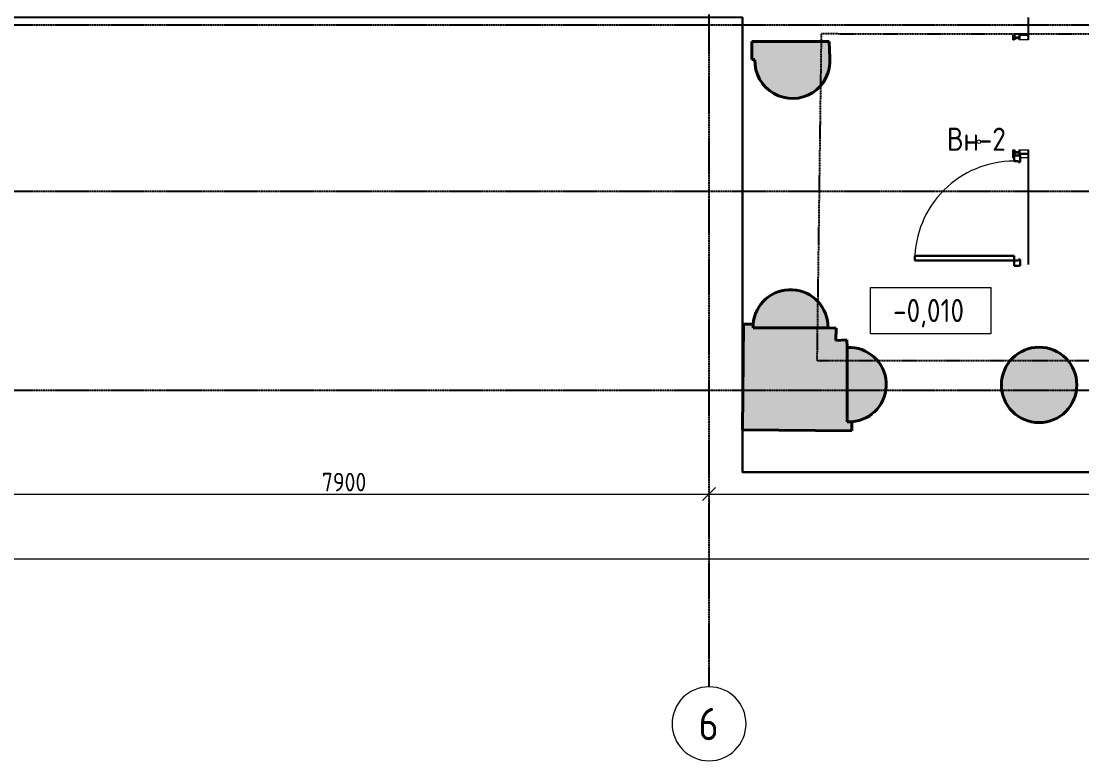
# Model space of a CAD drawing. Header units: millimetres. Extents: x -129048 to 476301, y -5853 to 215316.
# Drawn here: x 11167 to 22643, y -5853 to 2147 of the extents above; entities that cross this region are included whole.
import ezdxf

# ---------------------------------------------------------------- set-up
doc = ezdxf.new("R2010")
doc.units = ezdxf.units.MM
doc.linetypes.add('ADSK_Линия сетки', pattern=[25, 20, -2.5, 0, -2.5])
doc.linetypes.add('ADSK_Сверху', pattern=[4.5, 3, -1.5])
for name, color, linetype, lineweight in [('Аннотация', 7, 'Continuous', 9), ('Витраж', 251, 'Continuous', 18), ('Двери', 251, 'Continuous', 18), ('Марки', 7, 'Continuous', 20), ('Оси', 7, 'Continuous', 9), ('Отметки', 7, 'Continuous', 9), ('Перекрытие', 7, 'Continuous', 18), ('Стены', 7, 'Continuous', 18), ('Стены разрез', 7, 'Continuous', 40), ('Узлы', 7, 'Continuous', 18)]:
    doc.layers.add(name, color=color, linetype=linetype, lineweight=lineweight)
doc.layers.get('Витраж').off()
doc.styles.add('GOST Common', font='GOST Common_0.ttf', dxfattribs={"width": 0.9, "height": 350})
doc.styles.add('GOST Common_1', font='GOST Common_0.ttf', dxfattribs={"width": 0.9, "height": 200})
doc.styles.add('GOST Common_2', font='GOST Common_0.ttf', dxfattribs={"width": 0.9, "height": 250})
doc.dimstyles.new('ADSK_Основной_2_мм_Округление_до_1_мм', dxfattribs={"dimscale": 304.8, "dimtxt": 201.142999, "dimasz": 0.463911, "dimexe": 0.492126, "dimexo": 0.492126, "dimgap": 0.098425, "dimtad": 1, "dimdec": 0, "dimdsep": 46, "dimtxsty": 'GOST Common_1', "dimblk1": 'OBLIQUE', "dimblk2": 'OBLIQUE', "dimsah": 1, "dimcen": 0.09, "dimdle": 0.492126, "dimazin": 2, "dimtfac": 1, "dimtdec": 4, "dimtix": 1, "dimtmove": 0, "dimatfit": 3, "dimfxl": 1, "dimtvp": 1, "dimtolj": 1, "dimtzin": 0, "dimlwd": 20, "dimlwe": 20, "dimarcsym": 2})

# ---------------------------------------------------------------- blocks, each defined once
blk = doc.blocks.new('Портик главного входа - Портик главного входа-658663-01 План 1-го этажа маркировочный')
at = {"layer": 'Стены', "true_color": 0xc0c0c0}
h = blk.add_hatch(color=9, dxfattribs=at)
h.paths.add_polyline_path([(22181, -2195), (22252, -2189), (22321, -2170), (22385, -2140), (22443, -2100), (22494, -2049), (22534, -1991), (22564, -1927), (22583, -1858), (22589, -1787), (22583, -1717), (22564, -1648), (22534, -1584), (22494, -1525), (22443, -1475), (22385, -1435), (22321, -1404), (22252, -1386), (22181, -1380), (22111, -1386), (22042, -1404), (21977, -1435), (21919, -1475), (21869, -1525), (21828, -1584), (21798, -1648), (21780, -1717), (21774, -1787), (21780, -1858), (21798, -1927), (21828, -1991), (21869, -2049), (21919, -2100), (21977, -2140), (22042, -2170), (22111, -2189)])
h.paths.add_polyline_path([(25122, -2192), (25193, -2186), (25261, -2168), (25325, -2138), (25383, -2097), (25433, -2047), (25474, -1990), (25504, -1924), (25522, -1857), (25528, -1787), (25522, -1716), (25504, -1648), (25474, -1584), (25433, -1526), (25383, -1476), (25325, -1435), (25261, -1406), (25193, -1387), (25122, -1381), (25052, -1387), (24984, -1406), (24920, -1435), (24862, -1476), (24812, -1526), (24771, -1584), (24741, -1648), (24723, -1716), (24717, -1787), (24723, -1857), (24741, -1925), (24771, -1990), (24812, -2047), (24862, -2097), (24920, -2138), (24984, -2168), (25052, -2186)])
h.paths.add_polyline_path([(28160, -2192), (28230, -2186), (28299, -2168), (28363, -2138), (28421, -2097), (28472, -2047), (28512, -1989), (28542, -1924), (28561, -1856), (28567, -1785), (28561, -1714), (28542, -1646), (28512, -1581), (28472, -1523), (28421, -1473), (28363, -1432), (28299, -1402), (28230, -1384), (28160, -1378), (28089, -1384), (28020, -1402), (27956, -1432), (27898, -1473), (27848, -1523), (27806, -1584), (27777, -1648), (27759, -1714), (27753, -1785), (27759, -1856), (27777, -1924), (27807, -1989), (27848, -2047), (27898, -2097), (27956, -2138), (28020, -2168), (28089, -2186)])
h.paths.add_polyline_path([(30185, -2190), (30185, -1372), (30158, -1372), (30088, -1383), (30022, -1405), (29960, -1438), (29905, -1481), (29858, -1532), (29820, -1592), (29793, -1656), (29778, -1724), (29774, -1794), (29782, -1864), (29802, -1931), (29834, -1994), (29875, -2050), (29925, -2099), (29983, -2138), (30047, -2167), (30115, -2184), (30184, -2190)])
h.paths.add_polyline_path([(20154, -2185), (20155, -2185), (20224, -2174), (20290, -2152), (20351, -2118), (20405, -2074), (20451, -2022), (20487, -1962), (20513, -1898), (20526, -1829), (20528, -1760), (20518, -1691), (20496, -1624), (20463, -1563), (20420, -1508), (20368, -1462), (20309, -1425), (20244, -1399), (20176, -1384), (20106, -1382), (20106, -2185)])
h.paths.add_polyline_path([(19810, -1170), (19897, -1170), (19892, -1101), (19876, -1034), (19848, -970), (19810, -912), (19763, -861), (19707, -819), (19646, -788), (19580, -767), (19511, -757), (19442, -760), (19374, -774), (19309, -800), (19250, -836), (19198, -882), (19154, -935), (19121, -996), (19098, -1061), (19086, -1130), (19086, -1170), (19763, -1170)])
h.paths.add_polyline_path([(30425, -1168), (31215, -1168), (31215, -1066), (31197, -1001), (31168, -937), (31128, -879), (31080, -828), (31023, -786), (30960, -755), (30893, -734), (30824, -725), (30753, -727), (30685, -741), (30619, -767), (30559, -803), (30506, -848), (30461, -902), (30425, -963), (30400, -1029), (30387, -1098), (30385, -1168), (30400, -1168)])
h.paths.add_polyline_path([(30758, 1304), (30825, 1316), (30888, 1338), (30947, 1371), (30999, 1413), (31044, 1464), (31078, 1521), (31104, 1590), (31116, 1650), (31118, 1718), (31205, 1718), (31205, 1911), (30304, 1921), (30314, 1755), (30321, 1699), (30333, 1644), (30351, 1590), (30375, 1527), (30409, 1469), (30452, 1417), (30503, 1374), (30562, 1340), (30625, 1317), (30691, 1305)])
h.paths.add_polyline_path([(19486, 1312), (19555, 1314), (19623, 1327), (19688, 1352), (19748, 1387), (19800, 1432), (19845, 1485), (19880, 1545), (19904, 1610), (19916, 1678), (19917, 1748), (19911, 1929), (19074, 1927), (19071, 1732), (19106, 1731), (19110, 1662), (19125, 1594), (19152, 1530), (19189, 1472), (19235, 1420), (19290, 1378), (19351, 1345), (19417, 1323)])
h = blk.add_hatch(color=9, dxfattribs=at)
h.paths.add_polyline_path([(20154, -2285), (20154, -2185), (20106, -2185), (20106, -1382), (20102, -1300), (19983, -1306), (19986, -1172), (19848, -1170), (19086, -1170), (19086, -1130), (18984, -1129), (18973, -2272), (20106, -2284)])
h.paths.add_polyline_path([(31336, -2266), (31336, -2266), (31314, -1066), (31215, -1069), (31215, -1168), (30385, -1168), (30304, -1169), (30306, -1290), (30158, -1290), (30158, -1372), (30185, -1372), (30185, -2260), (31215, -2265)])
at = {"layer": 'Стены разрез'}
for p, q in [((19074, 1927), (19071, 1732)), ((19911, 1929), (19074, 1927)), ((19917, 1748), (19911, 1929)), ((19071, 1732), (19106, 1731)), ((18984, -1129), (18973, -2272)), ((19086, -1130), (18984, -1129)), ((19086, -1170), (19086, -1130)), ((19086, -1130), (19086, -1170)), ((19897, -1170), (19086, -1170)), ((19086, -1170), (19897, -1170)), ((19986, -1172), (19897, -1170)), ((19983, -1306), (19986, -1172)), ((20102, -1300), (19983, -1306)), ((20106, -1382), (20102, -1300)), ((20106, -2185), (20106, -1382)), ((20106, -1382), (20106, -2185)), ((18973, -2272), (20154, -2285)), ((20155, -2185), (20106, -2185)), ((20106, -2185), (20155, -2185)), ((20154, -2285), (20155, -2185))]:
    blk.add_line(p, q, dxfattribs=at)
for centre, radius, start, end in [((19512, 1717), 406, 178.0561, 4.2426), ((19491, -1163), 406, 358.9667, 175.3408), ((20126, -1784), 402, 274.0488, 92.8494), ((22181, -1787), 408, 0, 180), ((22181, -1787), 408, 180, 360)]:
    blk.add_arc(centre, radius, start, end, dxfattribs=at)
blk = doc.blocks.new('AC_ДверьВитражная_Однопольная_Алюминиевая - Двн-2-1795641-01 План 1-го этажа маркировочный')
at = {"layer": 'Двери', "lineweight": 30}
for p, q in [((-536.90625, 1106.3125), (-486.90625, 1106.3125)), ((-536.90625, 32.5), (-536.90625, 1106.3125)), ((-486.90625, 1106.3125), (-486.90625, 32.5)), ((-596.90625, 32.5), (-536.90625, 32.5)), ((-596.90625, -32.5), (-596.90625, 32.5)), ((-486.90625, 32.5), (-536.90625, 32.5)), ((-536.90625, 32.5), (-536.90625, -17.5)), ((536.90625, 32.5), (596.90625, 32.5)), ((536.90625, -17.5), (536.90625, 32.5)), ((596.90625, 32.5), (596.90625, -32.5)), ((-526.90625, -32.5), (-596.90625, -32.5)), ((-536.90625, -17.5), (-526.90625, -17.5)), ((-526.90625, -17.5), (-526.90625, -32.5)), ((526.90625, -17.5), (536.90625, -17.5)), ((526.90625, -32.5), (526.90625, -17.5)), ((596.90625, -32.5), (526.90625, -32.5))]:
    blk.add_line(p, q, dxfattribs=at)
at = {"layer": 'Двери'}
blk.add_arc((-536.90625, 32.5), 1073.8125, 360, 90, dxfattribs=at)
blk = doc.blocks.new('Прямоугольный импост - 50х167-1638810-01 План 1-го этажа маркировочный')
at = {"layer": 'Узлы', "color": 5, "true_color": 0x0000ff}
for p, q in [((-25, 123), (-25, 25)), ((25, 123), (-25, 123)), ((-22, 28), (-22, 120)), ((-22, 120), (-18, 120)), ((-16, 118), (-16, 117)), ((-16, 117), (-10, 117)), ((-10, 117), (-10, 118)), ((-9, 120), (9, 120)), ((10, 118), (10, 117)), ((10, 117), (16, 117)), ((16, 117), (16, 118)), ((18, 120), (22, 120)), ((22, 120), (22, 28)), ((25, 25), (25, 123)), ((-25, 25), (-18, 25)), ((-21, 28), (-22, 28)), ((-21, 31), (-21, 28)), ((-4, 32), (-20, 32)), ((-17, 29), (-16, 29)), ((-15, 25), (-12, 25)), ((-11, 26), (-11, 29)), ((-10, 29), (-6, 29)), ((-10, 29), (-10, 27)), ((-10, 27), (-8, 27)), ((-8, 27), (-8, 2)), ((-8, 2), (-7, 2)), ((-8, -19), (-8, 0)), ((-7, 0), (-8, 0)), ((-6, 2), (-6, 1)), ((-5, 29), (-5, 26)), ((-5, 5), (-5, 28)), ((-3, 5), (-5, 5)), ((-4, 25), (-1, 25)), ((-3, 29), (-3, 30)), ((3, 29), (-3, 29)), ((-3, -1), (-1, 4)), ((-1, 25), (0, 26)), ((0, 26), (1, 25)), ((1, 25), (4, 25)), ((1, 4), (3, -1)), ((3, 30), (3, 29)), ((5, 5), (3, 5)), ((20, 32), (4, 32)), ((5, 26), (5, 29)), ((5, 28), (5, 5)), ((6, 29), (10, 29)), ((6, 1), (6, 2)), ((7, 2), (8, 2)), ((8, 0), (7, 0)), ((8, 2), (8, 27)), ((8, 27), (10, 27)), ((8, -19), (8, 0)), ((10, 27), (10, 29)), ((11, 29), (11, 26)), ((12, 25), (15, 25)), ((16, 29), (17, 29)), ((18, 25), (25, 25)), ((21, 28), (21, 31)), ((22, 28), (21, 28)), ((-25, -25), (-25, -30)), ((-25, -32), (-25, -45)), ((-25, -45), (25, -45)), ((-22, -25), (-25, -25)), ((-24, -30), (-23, -30)), ((-24, -43), (-24, -33)), ((-24, -33), (-23, -33)), ((-8, -43), (-24, -43)), ((-23, -31), (-23, -31)), ((-23, -33), (-20, -38)), ((-19, -28), (-22, -28)), ((-20, -34), (-20, -30)), ((-20, -30), (-17, -30)), ((-18, -37), (-20, -34)), ((-6, -25), (-18, -25)), ((-16, -29), (-16, -27)), ((-16, -27), (-8, -27)), ((-7, -19), (-8, -19)), ((-8, -27), (-8, -28)), ((0, -28), (-8, -28)), ((0, -43), (-8, -43)), ((-7, -19), (-7, -19)), ((-7, -19), (-6, -19)), ((-6, -19), (-4, -19)), ((-5, -24), (-6, -25)), ((-2, -1), (-5, -4)), ((-5, -4), (-5, -19)), ((-5, -4), (5, -4)), ((5, -25), (-5, -25)), ((-5, -25), (-5, -24)), ((-4, -19), (-4, -19)), ((-4, -19), (-4, -19)), ((-4, -19), (-3, -19)), ((-3, -19), (-3, -1)), ((2, -1), (-2, -1)), ((0, -27), (0, -28)), ((0, -28), (0, -27)), ((8, -28), (0, -28)), ((16, -43), (0, -43)), ((5, -4), (2, -1)), ((3, -1), (3, -19)), ((3, -19), (4, -19)), ((4, -19), (4, -19)), ((4, -19), (4, -19)), ((4, -19), (6, -19)), ((5, -4), (5, -19)), ((6, -25), (5, -24)), ((5, -24), (5, -25)), ((6, -19), (7, -19)), ((18, -25), (6, -25)), ((7, -19), (7, -19)), ((8, -19), (7, -19)), ((8, -28), (8, -27)), ((8, -27), (16, -27)), ((16, -27), (16, -29)), ((24, -43), (16, -43)), ((17, -30), (20, -30)), ((18, -27), (18, -27)), ((20, -34), (18, -37)), ((22, -28), (19, -28)), ((20, -30), (20, -34)), ((20, -38), (23, -33)), ((24, -25), (22, -25)), ((23, -27), (23, -27)), ((23, -30), (24, -30)), ((23, -31), (23, -31)), ((23, -33), (24, -33)), ((24, -33), (24, -43)), ((25, -30), (25, -25)), ((25, -45), (25, -32))]:
    blk.add_line(p, q, dxfattribs=at)
at = {"layer": 'Узлы', "color": 5, "lineweight": 9, "true_color": 0x0000ff}
for p, q in [((0, 34), (-2, 32)), ((-2, 32), (-2, -1)), ((2, 32), (0, 34)), ((2, -1), (2, 32)), ((-8, -25), (-8, -19)), ((-6, -29), (-6, -28)), ((6, -29), (-6, -29)), ((-5, -32), (-5, -29)), ((-5, -32), (5, -32)), ((4, -33), (-4, -33)), ((-3, -19), (-3, -25)), ((-3, -32), (-3, -29)), ((3, -19), (3, -25)), ((3, -32), (3, -29)), ((5, -32), (5, -29)), ((6, -28), (6, -29)), ((8, -19), (8, -25))]:
    blk.add_line(p, q, dxfattribs=at)
at = {"layer": 'Узлы', "color": 5, "true_color": 0x0000ff}
for centre, radius, start, end in [((-18, 118), 1.52, 0, 90), ((-9, 118), 1.52, 90, 180), ((9, 118), 1.52, 0, 90), ((18, 118), 1.52, 90, 180), ((-20, 31), 0.762, 90, 180), ((-17, 28), 1.27, 90, 180), ((-16, 28), 2.29, 180, 225.1897), ((-18, 26), 0.381, 270, 45.1897), ((-16, 28), 1.27, 0, 90), ((-17, 28), 2.29, 314.8103, 0), ((-15, 26), 0.381, 134.8103, 270), ((-12, 26), 0.762, 270, 0), ((-10, 29), 0.762, 90, 180), ((-10, 27), 0.762, 180, 270), ((-8, 2), 0.254, 180, 270), ((-8, 0), 0.254, 90, 180), ((-7, 28), 1.52, 360, 90), ((-7, 2), 0.254, 360, 90), ((-7, 1), 0.254, 270, 360), ((-6, 29), 0.762, 0, 90), ((-4, 26), 0.762, 180, 270), ((-4, 30), 1.52, 360, 90), ((0, 4), 3.63, 17.5064, 162.4936), ((0, 4), 1.09, 15, 165), ((4, 30), 1.52, 90, 180), ((4, 26), 0.762, 270, 0), ((6, 29), 0.762, 90, 180), ((7, 28), 1.52, 90, 180), ((7, 2), 0.254, 90, 180), ((7, 1), 0.254, 180, 270), ((8, 2), 0.254, 270, 0), ((8, 0), 0.254, 0, 90), ((10, 29), 0.762, 0, 90), ((10, 27), 0.762, 270, 0), ((12, 26), 0.762, 180, 270), ((16, 28), 1.27, 90, 180), ((17, 28), 2.29, 180, 225.1897), ((15, 26), 0.381, 270, 45.1897), ((17, 28), 1.27, 0, 90), ((16, 28), 2.29, 314.8103, 0), ((18, 26), 0.381, 134.8103, 270), ((20, 31), 0.762, 0, 90), ((-25, -25), 0.508, 90, 180), ((-24, -30), 0.762, 180, 270), ((-23, -32), 1.52, 90, 180), ((-21, -27), 2.29, 134.8103, 180), ((-22, -27), 1.27, 180, 270), ((-23, -32), 1.27, 288.6629, 90), ((-23, -32), 1.02, 270, 90), ((-22, -25), 0.381, 314.8103, 90), ((-19, -37), 1.02, 210, 30), ((-18, -25), 0.381, 90, 225.1897), ((-20, -27), 2.29, 0, 45.1897), ((-19, -27), 1.27, 270, 0), ((-17, -29), 1.52, 270, 0), ((17, -29), 1.52, 180, 270), ((18, -25), 0.381, 314.8103, 90), ((20, -27), 2.29, 134.8103, 180), ((19, -27), 1.27, 180, 270), ((19, -37), 1.02, 150, 330), ((21, -27), 2.29, 0, 45.1897), ((22, -25), 0.381, 90, 225.1897), ((22, -27), 1.27, 270, 0), ((23, -32), 1.27, 90, 251.3371), ((23, -32), 1.02, 90, 270), ((23, -32), 1.52, 360, 90), ((24, -25), 0.508, 0, 90), ((24, -30), 0.762, 270, 0)]:
    blk.add_arc(centre, radius, start, end, dxfattribs=at)
at = {"layer": 'Узлы', "color": 5, "lineweight": 9, "true_color": 0x0000ff}
for centre, radius, start, end in [((-4, -32), 1.38, 200.9416, 339.0732), ((0, -29), 4.19, 234.2873, 305.7127), ((4, -32), 1.38, 200.9416, 339.0732)]:
    blk.add_arc(centre, radius, start, end, dxfattribs=at)
blk = doc.blocks.new('Прямоугольный импост - 50х167-V208-01 План 1-го этажа маркировочный')
at = {"layer": 'Узлы', "color": 5, "true_color": 0x0000ff}
for p, q in [((-25, 123), (-25, 33)), ((25, 123), (-25, 123)), ((-22, 33), (-22, 120)), ((-22, 120), (-18, 120)), ((-16, 118), (-16, 117)), ((-16, 117), (-10, 117)), ((-10, 117), (-10, 118)), ((-9, 120), (9, 120)), ((10, 118), (10, 117)), ((10, 117), (16, 117)), ((16, 117), (16, 118)), ((18, 120), (22, 120)), ((22, 120), (22, 28)), ((25, 25), (25, 123)), ((3, 29), (-1, 29)), ((-1, 25), (0, 26)), ((0, 26), (1, 25)), ((1, 25), (4, 25)), ((1, 4), (3, -1)), ((3, 30), (3, 29)), ((5, 5), (3, 5)), ((20, 32), (4, 32)), ((5, 26), (5, 29)), ((5, 28), (5, 5)), ((6, 29), (10, 29)), ((6, 1), (6, 2)), ((7, 2), (8, 2)), ((8, 0), (7, 0)), ((8, 2), (8, 27)), ((8, 27), (10, 27)), ((8, -19), (8, 0)), ((10, 27), (10, 29)), ((11, 29), (11, 26)), ((12, 25), (15, 25)), ((16, 29), (17, 29)), ((18, 25), (25, 25)), ((21, 28), (21, 31)), ((22, 28), (21, 28)), ((-25, -32), (-25, -45)), ((-25, -45), (25, -45)), ((-24, -43), (-24, -33)), ((-24, -33), (-23, -33)), ((-8, -43), (-24, -43)), ((-23, -33), (-20, -38)), ((-20, -34), (-20, -32)), ((-18, -37), (-20, -34)), ((0, -43), (-8, -43)), ((2, -1), (-1, -1)), ((-1, -4), (5, -4)), ((5, -25), (-1, -25)), ((0, -27), (0, -28)), ((0, -28), (0, -27)), ((8, -28), (0, -28)), ((16, -43), (0, -43)), ((5, -4), (2, -1)), ((3, -1), (3, -19)), ((3, -19), (4, -19)), ((4, -19), (4, -19)), ((4, -19), (4, -19)), ((4, -19), (6, -19)), ((5, -4), (5, -19)), ((6, -25), (5, -24)), ((5, -24), (5, -25)), ((6, -19), (7, -19)), ((18, -25), (6, -25)), ((7, -19), (7, -19)), ((8, -19), (7, -19)), ((8, -28), (8, -27)), ((8, -27), (16, -27)), ((16, -27), (16, -29)), ((24, -43), (16, -43)), ((17, -30), (20, -30)), ((18, -27), (18, -27)), ((20, -34), (18, -37)), ((22, -28), (19, -28)), ((20, -30), (20, -34)), ((20, -38), (23, -33)), ((24, -25), (22, -25)), ((23, -27), (23, -27)), ((23, -30), (24, -30)), ((23, -31), (23, -31)), ((23, -33), (24, -33)), ((24, -33), (24, -43)), ((25, -30), (25, -25)), ((25, -45), (25, -32))]:
    blk.add_line(p, q, dxfattribs=at)
at = {"layer": 'Узлы', "color": 5, "lineweight": 9, "true_color": 0x0000ff}
for p, q in [((0, 34), (-1, 33)), ((2, 32), (0, 34)), ((2, -1), (2, 32)), ((-5, -32), (5, -32)), ((4, -33), (-4, -33)), ((6, -29), (-1, -29)), ((3, -19), (3, -25)), ((3, -32), (3, -29)), ((5, -32), (5, -29)), ((6, -28), (6, -29)), ((8, -19), (8, -25))]:
    blk.add_line(p, q, dxfattribs=at)
at = {"layer": 'Узлы', "color": 5, "true_color": 0x0000ff}
for centre, radius, start, end in [((-18, 118), 1.52, 0, 90), ((-9, 118), 1.52, 90, 180), ((9, 118), 1.52, 0, 90), ((18, 118), 1.52, 90, 180), ((0, 4), 3.63, 17.5064, 114.8479), ((0, 4), 1.09, 15, 165), ((4, 30), 1.52, 90, 180), ((4, 26), 0.762, 270, 0), ((6, 29), 0.762, 90, 180), ((7, 28), 1.52, 90, 180), ((7, 2), 0.254, 90, 180), ((7, 1), 0.254, 180, 270), ((8, 2), 0.254, 270, 0), ((8, 0), 0.254, 0, 90), ((10, 29), 0.762, 0, 90), ((10, 27), 0.762, 270, 0), ((12, 26), 0.762, 180, 270), ((16, 28), 1.27, 90, 180), ((17, 28), 2.29, 180, 225.1897), ((15, 26), 0.381, 270, 45.1897), ((17, 28), 1.27, 0, 90), ((16, 28), 2.29, 314.8103, 0), ((18, 26), 0.381, 134.8103, 270), ((20, 31), 0.762, 0, 90), ((-19, -37), 1.02, 210, 30), ((17, -29), 1.52, 180, 270), ((18, -25), 0.381, 314.8103, 90), ((20, -27), 2.29, 134.8103, 180), ((19, -27), 1.27, 180, 270), ((19, -37), 1.02, 150, 330), ((21, -27), 2.29, 0, 45.1897), ((22, -25), 0.381, 90, 225.1897), ((22, -27), 1.27, 270, 0), ((23, -32), 1.27, 90, 251.3371), ((23, -32), 1.02, 90, 270), ((23, -32), 1.52, 360, 90), ((24, -25), 0.508, 0, 90), ((24, -30), 0.762, 270, 0)]:
    blk.add_arc(centre, radius, start, end, dxfattribs=at)
at = {"layer": 'Узлы', "color": 5, "lineweight": 9, "true_color": 0x0000ff}
for centre, radius, start, end in [((-4, -32), 1.38, 200.9416, 339.0732), ((0, -29), 4.19, 234.2873, 305.7127), ((4, -32), 1.38, 200.9416, 339.0732)]:
    blk.add_arc(centre, radius, start, end, dxfattribs=at)
blk = doc.blocks.new('Ось сетки - Круг_Ø8 мм-6577-01 План 1-го этажа маркировочный')
at = {"layer": 'Оси', "lineweight": 20}
for start, end in [(360, 180), (180, 360)]:
    blk.add_arc((0, 0), 4, start, end, dxfattribs=at)
blk = doc.blocks.new('_Oblique')
at = {"color": 0, "linetype": 'ByBlock', "lineweight": -2}
blk.add_line((-0.5, -0.5), (0.5, 0.5), dxfattribs=at)
blk = doc.blocks.new('DIMBLOCK6-01 План 1-го этажа маркировочный')
at = {"color": 0, "lineweight": 20, "transparency": 16777216}
for p, q in [((10560, -2968), (18760, -2968)), ((10710, -3018), (10710, -3118)), ((18610, -3018), (18610, -3118))]:
    blk.add_line(p, q, dxfattribs=at)
at = {"layer": 'Defpoints', "color": 0, "transparency": 16777216}
for p in [(10710, -2868), (18610, -2868), (18610, -2968)]:
    blk.add_point(p, dxfattribs=at)
at = {"color": 0, "lineweight": 20, "transparency": 16777216, "xscale": 141.4, "yscale": 141.4, "zscale": 141.4, "rotation": 180}
blk.add_blockref('_Oblique', (10710, -2968), dxfattribs=at)
at = {"color": 0, "lineweight": 20, "transparency": 16777216, "xscale": 141.4, "yscale": 141.4, "zscale": 141.4}
blk.add_blockref('_Oblique', (18610, -2968), dxfattribs=at)
at = {"color": 0, "lineweight": 25, "transparency": 16777216, "insert": (14660, -2838), "char_height": 200, "width": 605.47, "attachment_point": 5, "style": 'GOST Common_1'}
blk.add_mtext('\\A1;7900', dxfattribs=at)
blk = doc.blocks.new('DIMBLOCK7-01 План 1-го этажа маркировочный')
at = {"color": 0, "lineweight": 20, "transparency": 16777216}
for p, q in [((18460, -2968), (31260, -2968)), ((18610, -3018), (18610, -3118)), ((31110, -3018), (31110, -3118))]:
    blk.add_line(p, q, dxfattribs=at)
at = {"layer": 'Defpoints', "color": 0, "transparency": 16777216}
for p in [(18610, -2868), (31110, -2868), (31110, -2968)]:
    blk.add_point(p, dxfattribs=at)
at = {"color": 0, "lineweight": 20, "transparency": 16777216, "xscale": 141.4, "yscale": 141.4, "zscale": 141.4, "rotation": 180}
blk.add_blockref('_Oblique', (18610, -2968), dxfattribs=at)
at = {"color": 0, "lineweight": 20, "transparency": 16777216, "xscale": 141.4, "yscale": 141.4, "zscale": 141.4}
blk.add_blockref('_Oblique', (31110, -2968), dxfattribs=at)
at = {"color": 0, "lineweight": 25, "transparency": 16777216, "insert": (24860, -2838), "char_height": 200, "width": 711.84, "attachment_point": 5, "style": 'GOST Common_1'}
blk.add_mtext('\\A1;12500', dxfattribs=at)
blk = doc.blocks.new('DIMBLOCK21-01 План 1-го этажа маркировочный')
at = {"color": 0, "lineweight": 20, "transparency": 16777216}
for p, q in [((-6090, -3668), (56060, -3668)), ((-5940, -3718), (-5940, -3818)), ((55910, -3718), (55910, -3818))]:
    blk.add_line(p, q, dxfattribs=at)
at = {"layer": 'Defpoints', "color": 0, "transparency": 16777216}
for p in [(-5940, -3568), (55910, -3568), (55910, -3668)]:
    blk.add_point(p, dxfattribs=at)
at = {"color": 0, "lineweight": 20, "transparency": 16777216, "xscale": 141.4, "yscale": 141.4, "zscale": 141.4, "rotation": 180}
blk.add_blockref('_Oblique', (-5940, -3668), dxfattribs=at)
at = {"color": 0, "lineweight": 20, "transparency": 16777216, "xscale": 141.4, "yscale": 141.4, "zscale": 141.4}
blk.add_blockref('_Oblique', (55910, -3668), dxfattribs=at)
at = {"color": 0, "lineweight": 25, "transparency": 16777216, "insert": (24985, -3538), "char_height": 200, "width": 711.84, "attachment_point": 5, "style": 'GOST Common_1'}
blk.add_mtext('\\A1;61850', dxfattribs=at)
blk = doc.blocks.new('ADSK_Марка_Стена - Экземпляр_ADSK_Позиция-74353-01 План 1-го этажа маркировочный')
at = {"layer": 'Марки', "lineweight": 9}
blk.add_circle((0, 0), 0.2, dxfattribs=at)
blk = doc.blocks.new('Высотные отметки - Рамка-5093-01 План 1-го этажа маркировочный')
at = {"layer": 'Аннотация', "lineweight": 20}
for p, q in [((-6.5, 0), (-6.5, 5)), ((-6.5, 5), (6.5, 5)), ((6.5, 5), (6.5, 0)), ((6.5, 0), (-6.5, 0))]:
    blk.add_line(p, q, dxfattribs=at)

msp = doc.modelspace()

# ---------------------------------------------------------------- linework, layer by layer
at = {"linetype": 'ADSK_Линия сетки', "lineweight": 25}
for p, q in [((18609.91035, -4984.78696), (18609.91035, 44534.78674)), ((-11086.22475, 2106.78828), (57141.71826, 2106.78828)), ((-11086.22475, 306.78828), (57141.71826, 306.78828)), ((-11086.22475, -1843.21172), (34342.3559, -1843.21172)), ((18609.91035, -5052.59678), (18609.91035, -4844.42315))]:
    msp.add_line(p, q, dxfattribs=at)
at = {"color": 251, "lineweight": 25, "true_color": 0x636466}
msp.add_line((18972.64368, -2732.56685), (31336.39547, -2732.56685), dxfattribs=at)
msp.add_lwpolyline([(46033.2121, 20934.05859), (46033.2121, 43759.20652), (56032.61764, 43759.20652), (56213.94922, 8532.30207), (49933.40071, 8532.30207), (49933.40071, 150.23165), (42036.9317, 150.23165), (42036.9317, 2106.78828), (31235.97355, 2186.47811), (31336.39547, 2185.73719), (31336.39547, -2732.56685), (18972.64368, -2732.56685), (18972.64368, 2186.47811), (8272.99741, 2186.47811), (8272.99741, 272.0206), (290.4987, 306.78828), (290.4987, 8529.25245)], dxfattribs=at)
at = {"layer": 'Перекрытие', "color": 251, "lineweight": 25, "true_color": 0x636466}
for p, q in [((18972.64368, 2186.47811), (18972.64368, -2732.56685)), ((22064.43343, 2186.47811), (22064.43343, 1994.47811)), ((22064.43343, 669.47811), (22064.43343, -483.52189))]:
    msp.add_line(p, q, dxfattribs=at)
at = {"layer": 'Перекрытие', "color": 251, "linetype": 'ADSK_Сверху', "lineweight": 25, "true_color": 0x636466}
for p, q in [((19780.18174, -1528.30001), (19826.8596, 2012.17921)), ((19826.8596, 2012.17921), (22769.17378, 2009.43165)), ((30520.44082, -1516.58328), (19780.18174, -1528.30001))]:
    msp.add_line(p, q, dxfattribs=at)

# ---------------------------------------------------------------- block references
at = {"lineweight": 25, "xscale": 99.99999999999993, "yscale": 99.99999999999993, "zscale": 99.99999999999993}
msp.add_blockref('Ось сетки - Круг_Ø8 мм-6577-01 План 1-го этажа маркировочный', (18609.91035, -5452.59678), dxfattribs=at)
at = {"layer": 'Витраж', "color": 251, "lineweight": 25, "true_color": 0x636466, "extrusion": (0, 0, -1), "rotation": 90.00000000000011}
for name, p in [('Прямоугольный импост - 50х167-1638810-01 План 1-го этажа маркировочный', (-21941.93343, 1969.47811)), ('Прямоугольный импост - 50х167-1638810-01 План 1-го этажа маркировочный', (-21941.93343, 729.47811)), ('Прямоугольный импост - 50х167-V208-01 План 1-го этажа маркировочный', (-21941.93343, 694.47811))]:
    msp.add_blockref(name, p, dxfattribs=at)
at = {"layer": 'Двери', "color": 251, "lineweight": 25, "true_color": 0x636466, "rotation": 89.9999999999999}
msp.add_blockref('AC_ДверьВитражная_Однопольная_Алюминиевая - Двн-2-1795641-01 План 1-го этажа маркировочный', (21942.43343, 96.38436), dxfattribs=at)
at = {"layer": 'Марки', "color": 251, "lineweight": 25, "true_color": 0x636466, "xscale": 99.99999999999993, "yscale": 99.99999999999993, "zscale": 99.99999999999993}
msp.add_blockref('ADSK_Марка_Стена - Экземпляр_ADSK_Позиция-74353-01 План 1-го этажа маркировочный', (21527.5634, 842.67138), dxfattribs=at)
at = {"layer": 'Отметки', "color": 251, "lineweight": 25, "true_color": 0x636466, "xscale": 99.99999999999993, "yscale": 99.99999999999993, "zscale": 99.99999999999993}
msp.add_blockref('Высотные отметки - Рамка-5093-01 План 1-го этажа маркировочный', (21008.31547, -1234.33296), dxfattribs=at)
at = {"layer": 'Стены', "color": 251, "lineweight": 25, "true_color": 0x636466}
msp.add_blockref('Портик главного входа - Портик главного входа-658663-01 План 1-го этажа маркировочный', (0, 0), dxfattribs=at)

# ---------------------------------------------------------------- texts
at = {"lineweight": 25, "insert": (18496.12969, -5280.06342), "char_height": 350, "width": 274.177125, "attachment_point": 1, "style": 'GOST Common'}
msp.add_mtext('\\fGOST Common|b0|i0|c204|p34|;\\W.9;6', dxfattribs=at)
at = {"layer": 'Марки', "color": 251, "lineweight": 25, "true_color": 0x636466, "char_height": 250, "attachment_point": 1, "style": 'GOST Common_2'}
for s, insert, width in [('Вн', (21183.48256, 995.65252), 418.480875), ('-2', (21528.76381, 995.65252), 389.620125)]:
    msp.add_mtext(s, dxfattribs=dict(at, insert=insert, width=width))
at = {"layer": 'Отметки', "color": 251, "lineweight": 25, "true_color": 0x636466, "insert": (20601.01035, -857.62588), "char_height": 250, "width": 977.532294, "attachment_point": 1, "line_spacing_factor": 1.022761, "style": 'GOST Common_2'}
msp.add_mtext('-0,010', dxfattribs=at)

# ---------------------------------------------------------------- dimensions: what is measured, and where the dimension line sits
at = {"lineweight": 25}
for base, p1, p2, override, picture, middle in [((18609.91035, -2967.9078), (10709.91035, -2867.9229), (18609.91035, -2867.9229), {"dimpost": '<>', "dimfxl": 7900}, 'DIMBLOCK6-01 План 1-го этажа маркировочный', (14659.91035, -2837.9078)), ((31109.91035, -2967.9078), (18609.91035, -2867.9229), (31109.91035, -2867.9229), {"dimpost": '<>', "dimfxl": 12500}, 'DIMBLOCK7-01 План 1-го этажа маркировочный', (24859.91035, -2837.9078)), ((55909.91035, -3667.9078), (-5940.08965, -3567.9229), (55909.91035, -3567.9229), {"dimpost": '<>', "dimfxl": 61850}, 'DIMBLOCK21-01 План 1-го этажа маркировочный', (24984.91035, -3537.9078))]:
    dim = msp.add_linear_dim(base=base, p1=p1, p2=p2, dimstyle='ADSK_Основной_2_мм_Округление_до_1_мм', override=override, dxfattribs=at)
    dim.commit()
    dim.dimension.update_dxf_attribs({"geometry": picture, "text_midpoint": middle})

doc.saveas('drawing.dxf')
